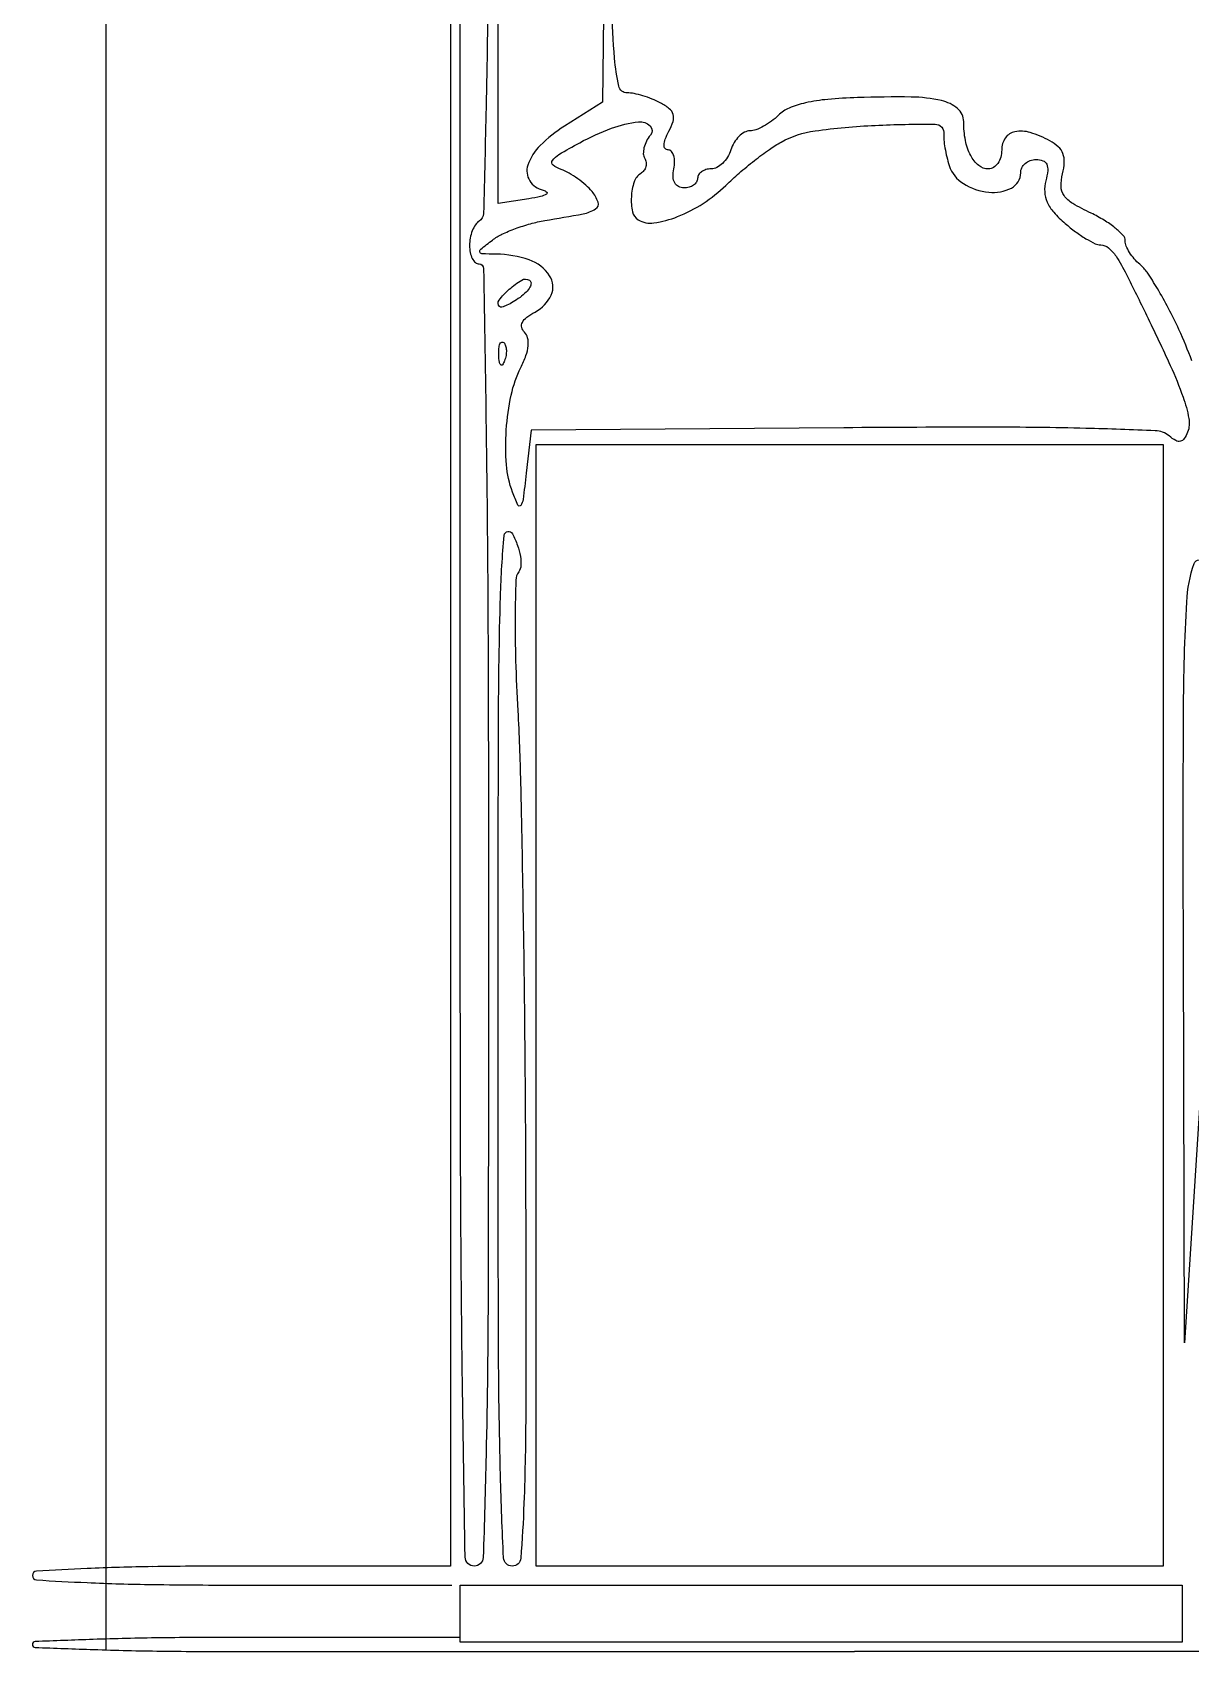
# Model space of a CAD drawing. Header units: inches. Extents: x -279 to 561, y -345 to 342.
# Drawn here: x -216.985 to -216.355, y -306.504 to -305.623 of the extents above; entities that cross this region are included whole.
import ezdxf

# ---------------------------------------------------------------- set-up
doc = ezdxf.new("R2010")
doc.units = ezdxf.units.IN
doc.header["$LTSCALE"] = 0.5
doc.header["$MEASUREMENT"] = 0

msp = doc.modelspace()

# ---------------------------------------------------------------- linework, layer by layer
at = {"linetype": 'Continuous'}
msp.add_line((-216.94524, -303.37807), (-216.94524, -306.503), dxfattribs=at)
for p, q in [((-216.75761, -305.48493), (-216.75761, -305.97115)), ((-216.75761, -305.97115), (-216.75761, -306.45737)), ((-216.75761, -306.45737), (-216.87141, -306.45737)), ((-216.87106, -306.46772), (-216.75692, -306.46772)), ((-216.75244, -306.49617), (-216.8727, -306.49617)), ((-216.87162, -306.50393), (-216.75244, -306.50393)), ((-216.75244, -306.50393), (-216.53778, -306.50391))]:
    msp.add_line(p, q)
for points in [[(-213.74896, -305.75133, -0.000002), (-213.7501, -305.42881, -0.000179)], [(-215.84079, -304.95284, -0.000017), (-215.84009, -304.71695, -0.831221)], [(-215.87623, -304.5938, 0.000023), (-215.87735, -304.86357, 0.000682)], [(-216.73723, -305.5914, -0.00397), (-216.73826, -305.66352, -0.000978), (-216.73965, -305.72121, -0.252978), (-216.74209, -305.72545, 0.111412), (-216.74408, -305.7274, 0.050262), (-216.74575, -305.73066, 0.046318), (-216.74688, -305.73461, 0.046881), (-216.74727, -305.73869, 0.049547), (-216.74688, -305.74253, 0.069539), (-216.74575, -305.74578, 0.089706), (-216.74407, -305.74797, 0.186414), (-216.74209, -305.74873, -0.409476), (-216.73958, -305.7512, -0.000401), (-216.73823, -305.8386, -0.002678), (-216.73722, -305.94794, -0.000972), (-216.73692, -306.10305, -0.000564), (-216.73715, -306.30659, -0.00491), (-216.73824, -306.39703, -0.003539), (-216.73986, -306.45272, -0.403694), (-216.74468, -306.45737, -0.408908), (-216.74963, -306.45251, -0.001291), (-216.75113, -306.35651, -0.002919), (-216.75221, -306.20483, -0.000327), (-216.75244, -305.85994, -0.000327), (-216.75221, -305.51505, -0.002919)], [(-216.67367, -305.55081), (-216.67485, -305.66067), (-216.69554, -305.67373, 0.053018), (-216.70878, -305.6842, 0.118893), (-216.71554, -305.69499, 0.225919), (-216.7145, -305.70345, 0.200231), (-216.70718, -305.70856, -0.134137), (-216.70524, -305.70957, -0.499723), (-216.70536, -305.71073, -0.081137), (-216.70857, -305.71201, -0.014519), (-216.71494, -305.71322), (-216.73175, -305.7159), (-216.73175, -305.48921)], [(-216.35409, -305.80145, 0.018398), (-216.36113, -305.78446, 0.012818), (-216.3668, -305.7729, 0.014368), (-216.37284, -305.76209, 0.013737), (-216.37849, -305.75321, 0.071234), (-216.38238, -305.74892, -0.041094), (-216.38543, -305.74593, -0.039003), (-216.38801, -305.74243, -0.041535), (-216.3898, -305.73896, -0.098267), (-216.39036, -305.73612, 0.18954), (-216.39151, -305.73318, 0.035492), (-216.39583, -305.72916, 0.033531), (-216.40185, -305.72493, 0.02515), (-216.40898, -305.72108, -0.021331), (-216.41894, -305.71579, -0.104242), (-216.42364, -305.71152, -0.153864), (-216.42526, -305.70661, -0.065162), (-216.42445, -305.69963, 0.048104), (-216.42351, -305.69341, 0.105583), (-216.42426, -305.68868, 0.11498), (-216.42681, -305.68493, 0.063674), (-216.43135, -305.68169, 0.04758), (-216.44207, -305.67721, 0.122655), (-216.45039, -305.67673, 0.198194), (-216.45558, -305.68012, 0.151443), (-216.4576, -305.68666, -0.067898), (-216.45814, -305.69061, -0.0845), (-216.45972, -305.69397, -0.09971), (-216.46206, -305.69621, -0.14217), (-216.46481, -305.697, -0.174422), (-216.47013, -305.69509, -0.09964), (-216.47448, -305.68973, -0.074379), (-216.47734, -305.68148, -0.046494), (-216.47829, -305.67128, 0.22088), (-216.48159, -305.66419, 0.120125), (-216.49036, -305.65981, 0.052881), (-216.50689, -305.65787, 0.01104), (-216.5361, -305.65817, 0.014449), (-216.55227, -305.65916, 0.032494), (-216.5644, -305.66106, 0.043625), (-216.57329, -305.66388, 0.098019), (-216.57914, -305.6678, -0.036873), (-216.58292, -305.67106, -0.034314), (-216.58722, -305.67381, -0.036148), (-216.5914, -305.67572, -0.089297), (-216.5947, -305.67631, 0.128257), (-216.59763, -305.67708, 0.069152), (-216.60063, -305.67935, 0.061612), (-216.60324, -305.6827, 0.057794), (-216.60502, -305.68666, -0.06077), (-216.60683, -305.69062, -0.063046), (-216.60952, -305.69397, -0.069989), (-216.61264, -305.69624, -0.122947), (-216.61571, -305.697, 0.068054), (-216.61855, -305.69739, 0.084602), (-216.62095, -305.69852, 0.099744), (-216.62255, -305.7002, 0.141874), (-216.62312, -305.70218, -0.142817), (-216.6237, -305.70415, -0.099632), (-216.62532, -305.70583, -0.084278), (-216.62773, -305.70696, -0.067561), (-216.63059, -305.70735, -0.122596), (-216.63354, -305.70661, -0.150239), (-216.63554, -305.70461, -0.114643), (-216.63641, -305.70135, -0.055062), (-216.63606, -305.697, 0.045676), (-216.63566, -305.69304, 0.074069), (-216.63613, -305.6897, 0.106296), (-216.63735, -305.68747, 0.218151), (-216.63912, -305.68666, -0.226566), (-216.64077, -305.68587, -0.180777), (-216.6414, -305.68398, -0.08531), (-216.64074, -305.68082, -0.028802), (-216.63876, -305.67653, 0.044621), (-216.63646, -305.67113, 0.152211), (-216.63642, -305.66735, 0.153019), (-216.63853, -305.66422, 0.045246), (-216.64341, -305.66101, 0.028235), (-216.64785, -305.65895, 0.022138), (-216.65287, -305.65721, 0.022628), (-216.6577, -305.656, 0.049904), (-216.66147, -305.65562, -0.352166), (-216.66598, -305.652, -0.03203), (-216.66833, -305.63672, -0.016483), (-216.66987, -305.60877, -0.002081)]]:
    msp.add_lwpolyline(points, format="xyb")
for points in [[(-213.72167, -304.61982, -0.000342), (-213.72213, -305.07766, -0.000611), (-213.72322, -305.45405, -0.000039), (-213.72461, -305.78715, -0.813411), (-213.72648, -305.78752, -0.10071), (-213.72831, -305.77874, -0.000038), (-213.72973, -305.4486, -0.000606), (-213.73083, -305.08185, -0.000369), (-213.73129, -304.64826), (-213.73165, -303.51935), (-213.96054, -303.51932, 0.00003), (-214.10901, -303.5193, 0.000002), (-214.49863, -303.51929, 0.000003), (-214.96343, -303.51928, 0.000003), (-215.47093, -303.51928), (-216.75244, -303.51928), (-216.75244, -303.48052), (-216.75244, -303.44176), (-215.23687, -303.44176), (-213.72131, -303.44176)], [(-216.6488, -305.67867, 0.05359), (-216.65096, -305.68193, 0.058619), (-216.6523, -305.68547, 0.066403), (-216.65267, -305.68876, 0.133971), (-216.65193, -305.69125, -0.103392), (-216.65115, -305.69342, -0.098867), (-216.65128, -305.69576, -0.096862), (-216.65231, -305.69791, -0.094849), (-216.65408, -305.69954, 0.176521), (-216.65767, -305.70409, 0.066285), (-216.65919, -305.7122, 0.067103), (-216.65854, -305.72027, 0.203438), (-216.65542, -305.72467, 0.178398), (-216.64687, -305.72641, 0.055544), (-216.63401, -305.72294, 0.050203), (-216.62006, -305.71577, 0.049775), (-216.60778, -305.70594, -0.015745), (-216.60054, -305.6993, -0.011962), (-216.5922, -305.69246, -0.012129), (-216.58407, -305.68642, -0.027497), (-216.57758, -305.68235, -0.093119), (-216.5592, -305.67627, -0.021258), (-216.52642, -305.67329, -0.014405), (-216.49386, -305.67265, -0.445018), (-216.48908, -305.67806, 0.053101), (-216.4891, -305.68112, 0.017634), (-216.4885, -305.68558, 0.017331), (-216.48748, -305.6905, 0.018873), (-216.48614, -305.6952, 0.177193), (-216.47846, -305.705, 0.113856), (-216.46463, -305.70971, 0.144545), (-216.45229, -305.70739, 0.281642), (-216.44726, -305.69916, -0.113358), (-216.44662, -305.69636, -0.100265), (-216.4448, -305.69398, -0.094029), (-216.44209, -305.69239, -0.086353), (-216.43889, -305.69183, -0.0906), (-216.43518, -305.69251, -0.197274), (-216.4331, -305.69445, -0.135906), (-216.43255, -305.69791, -0.036456), (-216.43357, -305.70344, 0.077096), (-216.43419, -305.70951, 0.093628), (-216.43284, -305.71506, 0.075424), (-216.42924, -305.7206, 0.033612), (-216.42302, -305.72672, 0.01909), (-216.4174, -305.73118, 0.02247), (-216.41175, -305.73496, 0.022107), (-216.40676, -305.73768, 0.1143), (-216.40371, -305.73839, -0.176836), (-216.39947, -305.73993, -0.073248), (-216.39537, -305.74457, -0.028175), (-216.38985, -305.75417, -0.003178), (-216.37872, -305.77668, -0.005749), (-216.36582, -305.80398, -0.022922), (-216.35889, -305.82114, -0.036689), (-216.35573, -305.83278, -0.140382), (-216.35638, -305.8402, -0.053306), (-216.35823, -305.8438, -0.197775), (-216.36029, -305.84522, -0.182931), (-216.36287, -305.84482, -0.044868), (-216.36647, -305.84235, 0.16437), (-216.37398, -305.83946, 0.003971), (-216.41175, -305.83821, 0.006368), (-216.46415, -305.83756, 0.001935), (-216.54357, -305.83789), (-216.71364, -305.83925), (-216.71635, -305.86253, -0.003584), (-216.71813, -305.87697, -0.125285), (-216.71938, -305.88012, -0.573459), (-216.72092, -305.87996, -0.018482), (-216.72387, -305.87287, -0.069524), (-216.72715, -305.85803, -0.036494), (-216.72726, -305.83909, -0.036361), (-216.72459, -305.8201, -0.062659), (-216.71931, -305.80507, 0.029841), (-216.71656, -305.7986, 0.061079), (-216.71535, -305.79323, 0.084223), (-216.71564, -305.78897, 0.138043), (-216.7174, -305.78584, -0.141852), (-216.71883, -305.78325, -0.178723), (-216.71847, -305.78054, -0.110301), (-216.71609, -305.77775, -0.038594), (-216.71161, -305.77489, 0.161937), (-216.70284, -305.76563, 0.262599), (-216.70365, -305.75511, 0.163614), (-216.7148, -305.74652, 0.079763), (-216.7327, -305.74339, -0.007239), (-216.74049, -305.74317, -0.328727), (-216.74168, -305.74222, -0.29711), (-216.74118, -305.74071, -0.006398), (-216.73473, -305.7357, -0.050934), (-216.72962, -305.73259, -0.022001), (-216.72227, -305.72949, -0.021497), (-216.71409, -305.72684, -0.026632), (-216.70628, -305.72512, 0.00599), (-216.68543, -305.72142, 0.091177), (-216.67863, -305.71878, 0.34948), (-216.6773, -305.71512, 0.092093), (-216.68055, -305.7093, 0.040182), (-216.68391, -305.70586, 0.024982), (-216.68834, -305.70237, 0.025001), (-216.69309, -305.69934, 0.040829), (-216.69741, -305.69733, -0.078676), (-216.70176, -305.69488, -0.396771), (-216.70213, -305.69237, -0.108857), (-216.69862, -305.68913, -0.008224), (-216.68724, -305.68273, -0.033827), (-216.67003, -305.67488, -0.06391), (-216.65521, -305.67137, -0.22742), (-216.64903, -305.67357, -0.386206)], [(-216.71979, -305.76691, -0.020666), (-216.72351, -305.7694, -0.031722), (-216.72693, -305.7712, -0.032833), (-216.72972, -305.77224, -0.275679), (-216.73097, -305.77192, -0.376471), (-216.7312, -305.76844, -0.048478), (-216.72565, -305.7625, -0.045741), (-216.71882, -305.75752, -0.277949), (-216.71463, -305.75753, -0.26925), (-216.7138, -305.75905, -0.119818), (-216.71442, -305.76133, -0.071503), (-216.71651, -305.7641, -0.037663)], [(-216.72822, -305.80143, -0.054073), (-216.72936, -305.80358, -0.470617), (-216.7303, -305.80367, -0.168741), (-216.73104, -305.80216, -0.018894), (-216.73134, -305.7983, -0.028489), (-216.73128, -305.7947, -0.077125), (-216.73071, -305.79222, -0.208169), (-216.72976, -305.79127, -0.296942), (-216.72862, -305.79151, -0.126455), (-216.72762, -305.7932, -0.060344), (-216.72721, -305.79571, -0.05415), (-216.72741, -305.7986, -0.051402)], [(-216.72047, -305.91624, 0.156055), (-216.72208, -305.92085, 0.00499), (-216.72242, -305.94083, 0.009207), (-216.72215, -305.96467, 0.006211), (-216.721, -305.99184, -0.007984), (-216.71949, -306.03088, -0.001673), (-216.71816, -306.09928, -0.001754), (-216.71717, -306.17865, -0.001659), (-216.71671, -306.25952, -0.001046), (-216.71667, -306.37224, -0.008754), (-216.71765, -306.42318, -0.010525), (-216.71939, -306.45312, -0.391289), (-216.72399, -306.45737, -0.400313), (-216.72875, -306.45284, -0.005226), (-216.73042, -306.40802, -0.006024), (-216.7315, -306.33421, -0.000701), (-216.73172, -306.169, -0.000596), (-216.73149, -305.99838, -0.006518), (-216.73043, -305.92978, -0.016714), (-216.72836, -305.89642, -0.746669), (-216.7239, -305.89555, -0.033659), (-216.72114, -305.90186, -0.045479), (-216.71957, -305.90787, -0.053436), (-216.71928, -305.91294, -0.150363)], [(-216.34711, -305.91167, 0.10982), (-216.34514, -305.91463, 0.066284), (-216.34173, -305.91715, 0.061463), (-216.33746, -305.91885, 0.064231), (-216.33298, -305.91943, -0.051995), (-216.3272, -305.92003, -0.210669), (-216.32439, -305.92205, -0.156397), (-216.32351, -305.92595, -0.026105), (-216.32459, -305.93365, 0.018821), (-216.33046, -305.97124, 0.00582), (-216.3365, -306.02821, 0.004941), (-216.34263, -306.10104, 0.002656), (-216.34884, -306.19099), (-216.35805, -306.33582), (-216.35869, -306.11986, -0.001676), (-216.35864, -305.99228, -0.012952), (-216.35687, -305.93263, -0.066571), (-216.35289, -305.9118, -0.704039)]]:
    msp.add_lwpolyline(points, format="xyb", close=True)
for points in [[(-216.36967, -306.15219), (-216.36967, -306.45737), (-216.54036, -306.45737), (-216.71106, -306.45737), (-216.71106, -306.15219), (-216.71106, -305.84701), (-216.54036, -305.84701), (-216.36967, -305.84701)], [(-216.35932, -306.48324), (-216.35932, -306.49875), (-216.55588, -306.49875), (-216.75244, -306.49875), (-216.75244, -306.48324), (-216.75244, -306.46772), (-216.55588, -306.46772), (-216.35932, -306.46772)]]:
    msp.add_lwpolyline(points, close=True)
for centre, radius, start, end in [((-216.90577, -307.55187), 1.09427, 90.7442, 92.6026), ((-216.87141, -310.19773), 3.74035, 90.00004, 90.74419), ((-216.98282, -306.46255), 0.00239, 93.37833, 179.99994), ((-216.98282, -306.46255), 0.00239, 180.00005, 266.63374), ((-216.86313, -308.49004), 2.03341, 92.60253, 93.37831), ((-216.86255, -304.41789), 2.05058, 266.63364, 267.4053), ((-216.90554, -305.36672), 1.10078, 267.4053, 269.25821), ((-216.87107, -302.70406), 3.76366, 269.25819, 270.00005), ((-216.98363, -306.50005), 0.00158, 92.24184, 180.03741), ((-216.98363, -306.50005), 0.00158, 180.03739, 267.78209), ((-216.71884, -313.26384), 6.77055, 91.97489, 92.241888), ((-216.71392, -299.53638), 6.97047, 267.782039, 268.043996), ((-216.89405, -308.18253), 1.68622, 90.74057, 91.97494), ((-216.8727, -309.83424), 3.33807, 90.00005, 90.74054), ((-216.89316, -304.78472), 1.71907, 268.04399, 269.26644), ((-216.87162, -303.10216), 3.40177, 269.26643, 270.00004), ((-216.349, -2349.02442), 2042.52053, 90.00185781, 90.00529555), ((-215.78242, -19061.68375), 18755.17986, 90.00124563, 90.001933179)]:
    msp.add_arc(centre, radius, start, end)

doc.saveas('drawing.dxf')
